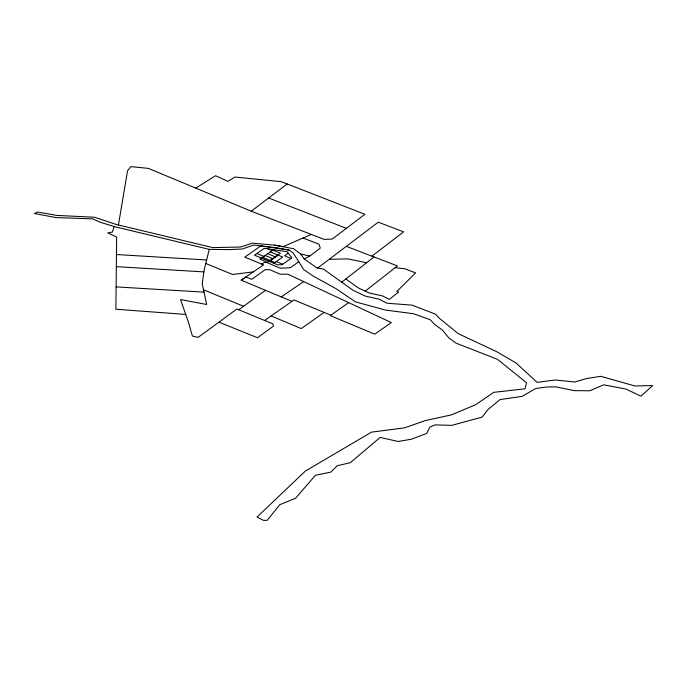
<?xml version="1.0" encoding="UTF-8"?>
<svg xmlns="http://www.w3.org/2000/svg" width="687" height="687" viewBox="0 0 687 687"><rect width="100%" height="100%" fill="white"/><g stroke="black" fill="none" stroke-linecap="round" stroke-linejoin="round"><path stroke-width="1.03" d="M118.447 224.993L127.524 170.788L130.796 166.623L148.375 168.384L251.236 211.201L324.178 239.402L332.19 239.085L364.9 214.292L281.309 181.677L234.868 177.031L227.947 181.368L215.538 175.726L195.752 188.109M209.243 249.372L114.102 226.564L99.907 222.124L92.659 218.87L55.922 217.573L34.35 213.502L37.837 212.068L56.849 215.409L94.6 217.247L116.369 224.494L212.764 247.612L240.57 247.037L252.378 243.155L274.645 245.122L293.598 248.72L300.717 254.044L304.264 259.016L316.647 267.775L323.629 269.21L352.963 290.232L365.372 296.114L379.018 299.171L386.97 303.207L412.148 305.165L435.464 314.139L439.543 318.433L458.238 333.642L496.993 351.847L515.997 362.934L537.105 382.333L555.233 379.997L574.77 382.006L586.483 378.563L600.773 376.321L634.865 385.965L652.65 385.613L640.911 396.159L625.883 389.031L603.761 384.823L589.738 390.774L574.418 390.637L556.161 386.91L546.371 387.004L535.783 388.516L522.086 396.365L500.059 399.568L487.787 409.735L482.145 417.112L451.711 425.373L435.249 424.875L429.942 427.039L426.601 433.454L411.41 439.208L398.159 441.492L380.151 437.413L350.258 462.729L337.36 465.7L330.782 472.141L315.427 475.275L295.565 498.255L279.721 504.747L267.2 520.334L263.542 520.377L257.015 517.071L305.311 471.102L371.521 432.14L404.514 427.864L425.219 420.607L451.136 414.948L475.438 404.823L493.721 392.354L524.997 388.816L526.517 382.796L497.525 359.353L456.125 343.182L448.809 337.884L442.48 330.121L434.51 324.281L430.217 319.721L413.471 313.719L385.75 310.103L355.522 301.894L335.582 288.42L313.564 276.311L303.766 269.622L293.109 252.799L289.012 250.051L276.981 247.878L253.769 245.07L242.15 249.02L228.883 249.621L209.243 249.372L204.142 270.111L202.21 283.894L206.658 304.478L180.518 299.566L188.453 322.212L192.394 336.037L198.131 337.377L236.929 308.987L272.739 323.835L273.503 326.076L257.522 337.738L218.93 322.16M114.102 226.564L112.35 232.086L107.713 232.945L116.661 237.041L115.88 309.227L185.679 314.431M341.757 282.202L373.986 256.947M365.209 291.151L397.412 265.921L346.557 246.444M317.72 267.999L378.262 222.167L403.613 231.88L371.916 256.157M251.236 211.201L287.192 183.961M304.186 258.905L309.863 256.002L320.305 248.093L318.966 244.16L303.07 238.011M238.827 309.734L265.5 290.318M298.742 261.687L290.3 267.784L280.253 268.196L266.951 262.563L264.091 262.46L261.713 264.083M330.859 315.187L324.152 312.413L301.267 328.575L271.116 315.934M348.67 302.623L330.258 315.616L374.741 334.165L391.332 322.572L287.939 274.233L280.124 274.173L269.673 269.639L265.139 269.665L251.803 279.351L245.877 276.973L241.214 280.159L291.923 301.378M264.641 320.468L293.959 299.953L324.152 312.413M261.867 258.235L264.255 256.569L256.895 253.503M274.036 249.759L272.584 250.764L268.016 248.857M273.864 263.241L282.735 257.058L278.235 255.186L270.429 260.622L274.929 262.503M288.257 253.211L284.59 255.77L291.03 258.449M241.214 280.159L263.602 264.856L244.727 257.144L260.905 245.869L289.012 250.051M281.249 296.913L303.706 281.601M311.348 234.439L282.958 246.702L274.645 245.122M253.331 271.88L232.592 274.482L205.774 263.473M329.786 259.3L347.725 258.862L366.583 262.752M116.472 254.542L206.641 259.961M116.343 266.65L203.902 271.897M116.12 286.9L203.987 292.121M395.154 267.69L404.798 268.746L415.601 272.885L396.846 291.486L398.666 292.044L389.331 299.36L382.693 295.985L368.902 292.902L358.185 287.819L345.862 278.991M300.717 254.044L309.863 256.002M268.669 197.993L346.351 228.35M203.472 289.742L243.576 306.282M270.3 251.88L277.806 255.006M267.698 253.692L275.204 256.818M265.096 255.504L272.593 258.63M276.26 261.575L282.7 264.255M262.494 257.316L269.991 260.442M264.34 248.316L254.508 255.169L277.788 264.873L282.065 264.701L291.898 257.848L287.072 251.7L264.34 248.316M272.902 250.059L259.892 259.136L267.389 262.262L280.408 253.185L272.902 250.059"/></g></svg>
